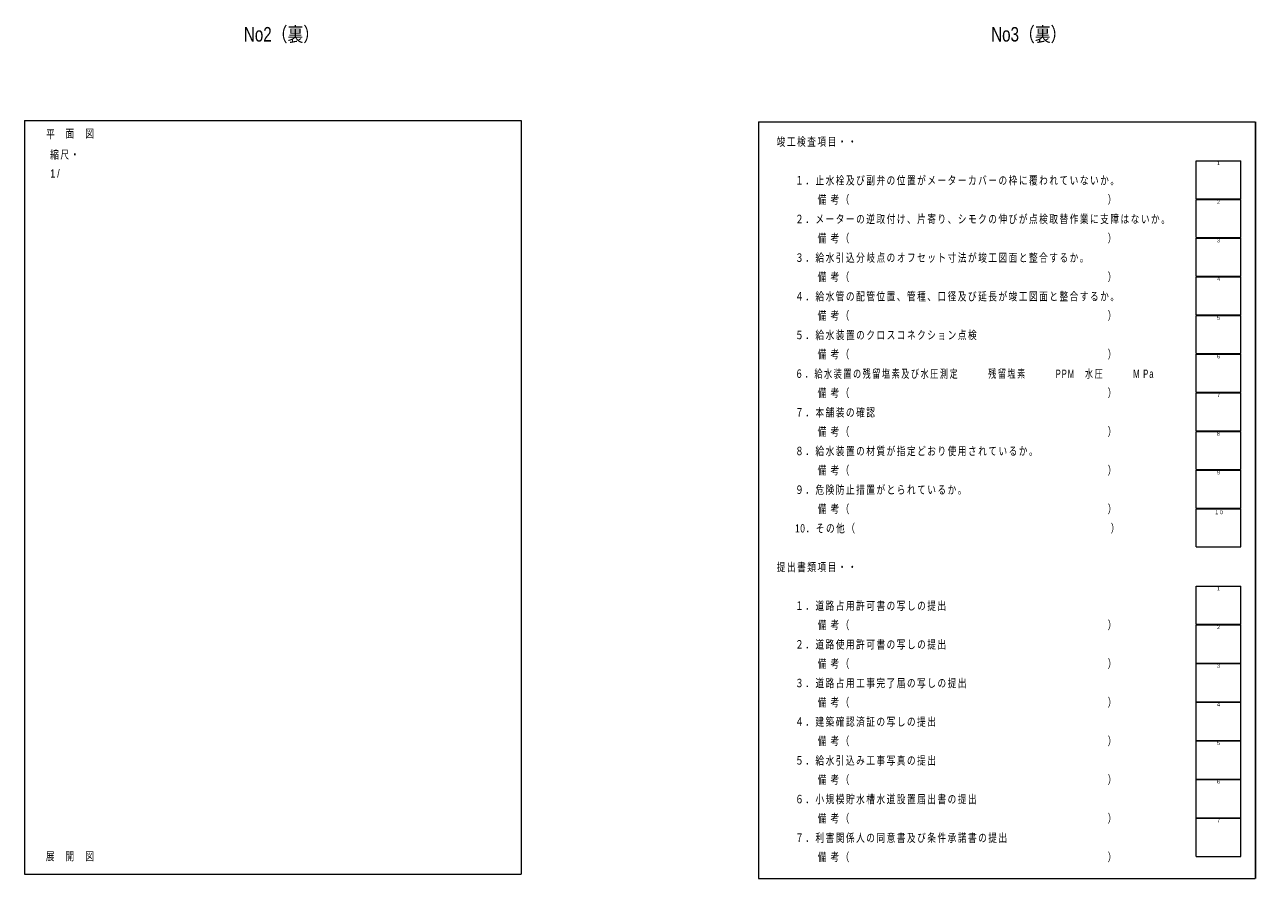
# Model space of a CAD drawing. Units: millimetres on the paper. Extents: x -346 to 361, y -308 to 344.
# Drawn here: x -85.8 to 350.3, y -307.6 to -5.1 of the extents above; entities that cross this region are included whole.
import ezdxf
from ezdxf.enums import TextEntityAlignment as Align

# ---------------------------------------------------------------- set-up
doc = ezdxf.new("R2010")
doc.units = ezdxf.units.MM
doc.layers.add('0-0', color=7, linetype='Continuous', lineweight=18)
doc.styles.add('ＭＳ Ｐ明朝', font='')
doc.styles.get('ＭＳ Ｐ明朝').set_extended_font_data('MS PMincho')

msp = doc.modelspace()

# ---------------------------------------------------------------- linework, layer by layer
at = {"layer": '0-0', "color": 2}
for p, q in [((-85.752, -39.053), (-85.752, -306.053)), ((-85.752, -39.053), (90.248, -39.053)), ((90.248, -39.053), (90.248, -306.053)), ((350.248, -39.553), (350.248, -87.953)), ((-85.752, -306.053), (90.248, -306.053))]:
    msp.add_line(p, q, dxfattribs=at)
at = {"layer": '0-0'}
for p, q in [((-85.752, -39.053), (90.248, -39.053)), ((-85.752, -39.053), (-85.752, -306.053)), ((90.248, -39.053), (90.248, -306.053)), ((174.248, -39.553), (174.248, -307.553)), ((174.248, -39.553), (350.248, -39.553)), ((350.346, -39.553), (350.346, -307.553)), ((345.182, -66.853), (345.182, -53.353)), ((329.315, -66.853), (345.182, -66.853)), ((345.182, -80.553), (345.182, -67.053)), ((329.315, -80.553), (345.182, -80.553)), ((345.182, -94.253), (345.182, -80.753)), ((350.248, -86.843), (350.248, -307.553)), ((329.315, -94.253), (345.182, -94.253)), ((345.182, -107.953), (345.182, -94.453)), ((329.315, -107.953), (345.182, -107.953)), ((345.182, -121.653), (345.182, -108.153)), ((329.315, -121.653), (345.182, -121.653)), ((345.182, -135.353), (345.182, -121.853)), ((329.315, -135.353), (345.182, -135.353)), ((345.182, -149.053), (345.182, -135.553)), ((329.315, -149.053), (345.182, -149.053)), ((345.182, -162.753), (345.182, -149.253)), ((329.315, -162.753), (345.182, -162.753)), ((345.182, -176.453), (345.182, -162.953)), ((329.315, -176.453), (345.182, -176.453)), ((345.182, -190.153), (345.182, -176.653)), ((329.315, -190.153), (345.182, -190.153)), ((345.182, -217.553), (345.182, -204.053)), ((329.315, -217.553), (345.182, -217.553)), ((345.182, -231.253), (345.182, -217.753)), ((329.315, -231.253), (345.182, -231.253)), ((345.182, -244.953), (345.182, -231.453)), ((329.315, -244.953), (345.182, -244.953)), ((345.182, -258.653), (345.182, -245.153)), ((329.315, -258.653), (345.182, -258.653)), ((345.182, -272.353), (345.182, -258.853)), ((329.315, -272.353), (345.182, -272.353)), ((345.182, -286.053), (345.182, -272.553)), ((329.315, -286.053), (345.182, -286.053)), ((345.182, -299.753), (345.182, -286.253)), ((329.315, -299.753), (345.182, -299.753)), ((329.315, -299.753), (345.182, -299.753)), ((-85.752, -306.053), (90.248, -306.053)), ((174.248, -307.553), (350.248, -307.553))]:
    msp.add_line(p, q, dxfattribs=at)
for points in [[(329.315, -66.853), (329.315, -53.353), (345.182, -53.353)], [(329.315, -80.553), (329.315, -67.053), (345.182, -67.053)], [(329.315, -94.253), (329.315, -80.753), (345.182, -80.753)], [(329.315, -107.953), (329.315, -94.453), (345.182, -94.453)], [(329.315, -121.653), (329.315, -108.153), (345.182, -108.153)], [(329.315, -135.353), (329.315, -121.853), (345.182, -121.853)], [(329.315, -149.053), (329.315, -135.553), (345.182, -135.553)], [(329.315, -162.753), (329.315, -149.253), (345.182, -149.253)], [(329.315, -176.453), (329.315, -162.953), (345.182, -162.953)], [(329.315, -190.153), (329.315, -176.653), (345.182, -176.653)], [(329.315, -217.553), (329.315, -204.053), (345.182, -204.053)], [(329.315, -231.253), (329.315, -217.753), (345.182, -217.753)], [(329.315, -244.953), (329.315, -231.453), (345.182, -231.453)], [(329.315, -258.653), (329.315, -245.153), (345.182, -245.153)], [(329.315, -272.353), (329.315, -258.853), (345.182, -258.853)], [(329.315, -286.053), (329.315, -272.553), (345.182, -272.553)], [(329.315, -299.753), (329.315, -286.253), (345.182, -286.253)]]:
    msp.add_lwpolyline(points, dxfattribs=at)

# ---------------------------------------------------------------- texts
at = {"layer": '0-0', "color": 2, "style": 'ＭＳ Ｐ明朝', "width": 0.8}
for s, p in [('No2（裏）', (-8.056, -12.629)), ('No3（裏）', (256.728, -12.629))]:
    msp.add_text(s, height=5.132, dxfattribs=at).set_placement(p, align=Align.BOTTOM_LEFT)
at = {"layer": '0-0', "style": 'ＭＳ Ｐ明朝'}
for s, height, width, p in [('平', 2.933, 0.75, (-78.12, -46.271)), ('面', 2.933, 0.75, (-71.252, -46.053)), ('図', 2.933, 0.75, (-64.252, -46.053)), ('1', 1.393, 0.9, (336.773, -55.253)), ('2', 1.393, 0.9, (336.773, -68.953)), ('3', 1.393, 0.9, (336.773, -82.653)), ('4', 1.393, 0.9, (336.773, -96.353)), ('5', 1.393, 0.9, (336.773, -110.053)), ('6', 1.393, 0.9, (336.773, -123.753)), ('7', 1.393, 0.9, (336.773, -137.453)), ('8', 1.393, 0.9, (336.773, -151.153)), ('9', 1.393, 0.9, (336.773, -164.853)), ('1', 1.393, 0.9, (336.773, -205.953)), ('2', 1.393, 0.9, (336.773, -219.653)), ('3', 1.393, 0.9, (336.773, -233.353)), ('4', 1.393, 0.9, (336.773, -247.053)), ('5', 1.393, 0.9, (336.773, -260.753)), ('6', 1.393, 0.9, (336.773, -274.453)), ('7', 1.393, 0.9, (336.773, -288.153)), ('展', 2.933, 0.75, (-78.252, -302.053)), ('開', 2.933, 0.75, (-71.252, -302.053)), ('図', 2.933, 0.75, (-64.252, -302.053))]:
    msp.add_text(s, height=height, dxfattribs=dict(at, width=width)).set_placement(p, align=Align.BOTTOM_LEFT)
at = {"layer": '0-0', "attachment_point": 7, "style": 'ＭＳ Ｐ明朝'}
for s, insert, char_height in [('\\T1.17;\\W0.75;竣工検査項目・・', (180.748, -48.403), 2.933), ('\\T1.17;\\W0.75;縮尺・', (-76.698, -52.961), 2.933), ('\\T1.36;\\W0.85;1/', (-76.698, -59.361), 2.933), ('\\T1.17;\\W0.75;１．止水栓及び副弁の位置がメーターカバーの枠に覆われていないか。', (187.248, -62.103), 2.933), ('\\T1.17;\\W0.75;備\\~考（\u3000\u3000\u3000\u3000\u3000\u3000\u3000\u3000\u3000\u3000\u3000\u3000\u3000\u3000\u3000\u3000\u3000\u3000\u3000\u3000\u3000\u3000\u3000\u3000\u3000\\~）', (195.248, -68.953), 2.933), ('\\T1.17;\\W0.75;２．メーターの逆取付け、片寄り、シモクの伸びが点検取替作業に支障はないか。', (187.248, -75.803), 2.933), ('\\T1.17;\\W0.75;備\\~考（\u3000\u3000\u3000\u3000\u3000\u3000\u3000\u3000\u3000\u3000\u3000\u3000\u3000\u3000\u3000\u3000\u3000\u3000\u3000\u3000\u3000\u3000\u3000\u3000\u3000\\~）', (195.248, -82.653), 2.933), ('\\T1.17;\\W0.75;３．給水引込分岐点のオフセット寸法が竣工図面と整合するか。', (187.248, -89.503), 2.933), ('\\T1.17;\\W0.75;備\\~考（\u3000\u3000\u3000\u3000\u3000\u3000\u3000\u3000\u3000\u3000\u3000\u3000\u3000\u3000\u3000\u3000\u3000\u3000\u3000\u3000\u3000\u3000\u3000\u3000\u3000\\~）', (195.248, -96.353), 2.933), ('\\T1.17;\\W0.75;４．給水管の配管位置、管種、口径及び延長が竣工図面と整合するか。', (187.248, -103.203), 2.933), ('\\T1.17;\\W0.75;備\\~考（\u3000\u3000\u3000\u3000\u3000\u3000\u3000\u3000\u3000\u3000\u3000\u3000\u3000\u3000\u3000\u3000\u3000\u3000\u3000\u3000\u3000\u3000\u3000\u3000\u3000\\~）', (195.248, -110.053), 2.933), ('\\T1.17;\\W0.75;５．給水装置のクロスコネクション点検', (187.248, -116.903), 2.933), ('\\T1.17;\\W0.75;備\\~考（\u3000\u3000\u3000\u3000\u3000\u3000\u3000\u3000\u3000\u3000\u3000\u3000\u3000\u3000\u3000\u3000\u3000\u3000\u3000\u3000\u3000\u3000\u3000\u3000\u3000\\~）', (195.248, -123.753), 2.933), ('\\T1.19;\\W0.7;６．給水装置の残留塩素及び水圧測定\u3000\u3000\u3000残留塩素\u3000\u3000\u3000PPM\u3000水圧\u3000\u3000\u3000M\\~Pa\u3000', (187.248, -130.603), 2.933), ('\\T1.17;\\W0.75;備\\~考（\u3000\u3000\u3000\u3000\u3000\u3000\u3000\u3000\u3000\u3000\u3000\u3000\u3000\u3000\u3000\u3000\u3000\u3000\u3000\u3000\u3000\u3000\u3000\u3000\u3000\\~）', (195.248, -137.453), 2.933), ('\\T1.17;\\W0.75;７．本舗装の確認', (187.248, -144.303), 2.933), ('\\T1.17;\\W0.75;備\\~考（\u3000\u3000\u3000\u3000\u3000\u3000\u3000\u3000\u3000\u3000\u3000\u3000\u3000\u3000\u3000\u3000\u3000\u3000\u3000\u3000\u3000\u3000\u3000\u3000\u3000\\~）', (195.248, -151.153), 2.933), ('\\T1.17;\\W0.75;８．給水装置の材質が指定どおり使用されているか。', (187.248, -158.003), 2.933), ('\\T1.17;\\W0.75;備\\~考（\u3000\u3000\u3000\u3000\u3000\u3000\u3000\u3000\u3000\u3000\u3000\u3000\u3000\u3000\u3000\u3000\u3000\u3000\u3000\u3000\u3000\u3000\u3000\u3000\u3000\\~）', (195.248, -164.853), 2.933), ('\\T1.17;\\W0.75;９．危険防止措置がとられているか。', (187.248, -171.703), 2.933), ('\\T1.17;\\W0.75;備\\~考（\u3000\u3000\u3000\u3000\u3000\u3000\u3000\u3000\u3000\u3000\u3000\u3000\u3000\u3000\u3000\u3000\u3000\u3000\u3000\u3000\u3000\u3000\u3000\u3000\u3000\\~）', (195.248, -178.553), 2.933), ('\\T1.68;\\W0.8;10', (336.161, -178.553), 1.393), ('\\T1.17;\\W0.75;10．その他（\u3000\u3000\u3000\u3000\u3000\u3000\u3000\u3000\u3000\u3000\u3000\u3000\u3000\u3000\u3000\u3000\u3000\u3000\u3000\u3000\u3000\u3000\u3000\u3000\u3000）', (187.248, -185.403), 2.933), ('\\T1.17;\\W0.75;提出書類項目・・', (180.748, -199.103), 2.933), ('\\T1.17;\\W0.75;１．道路占用許可書の写しの提出', (187.248, -212.803), 2.933), ('\\T1.17;\\W0.75;備\\~考（\u3000\u3000\u3000\u3000\u3000\u3000\u3000\u3000\u3000\u3000\u3000\u3000\u3000\u3000\u3000\u3000\u3000\u3000\u3000\u3000\u3000\u3000\u3000\u3000\u3000\\~）', (195.248, -219.653), 2.933), ('\\T1.17;\\W0.75;２．道路使用許可書の写しの提出', (187.248, -226.503), 2.933), ('\\T1.17;\\W0.75;備\\~考（\u3000\u3000\u3000\u3000\u3000\u3000\u3000\u3000\u3000\u3000\u3000\u3000\u3000\u3000\u3000\u3000\u3000\u3000\u3000\u3000\u3000\u3000\u3000\u3000\u3000\\~）', (195.248, -233.353), 2.933), ('\\T1.17;\\W0.75;３．道路占用工事完了届の写しの提出', (187.248, -240.203), 2.933), ('\\T1.17;\\W0.75;備\\~考（\u3000\u3000\u3000\u3000\u3000\u3000\u3000\u3000\u3000\u3000\u3000\u3000\u3000\u3000\u3000\u3000\u3000\u3000\u3000\u3000\u3000\u3000\u3000\u3000\u3000\\~）', (195.248, -247.053), 2.933), ('\\T1.17;\\W0.75;４．建築確認済証の写しの提出', (187.248, -253.903), 2.933), ('\\T1.17;\\W0.75;備\\~考（\u3000\u3000\u3000\u3000\u3000\u3000\u3000\u3000\u3000\u3000\u3000\u3000\u3000\u3000\u3000\u3000\u3000\u3000\u3000\u3000\u3000\u3000\u3000\u3000\u3000\\~）', (195.248, -260.753), 2.933), ('\\T1.17;\\W0.75;５．給水引込み工事写真の提出', (187.248, -267.603), 2.933), ('\\T1.17;\\W0.75;備\\~考（\u3000\u3000\u3000\u3000\u3000\u3000\u3000\u3000\u3000\u3000\u3000\u3000\u3000\u3000\u3000\u3000\u3000\u3000\u3000\u3000\u3000\u3000\u3000\u3000\u3000\\~）', (195.248, -274.453), 2.933), ('\\T1.17;\\W0.75;６．小規模貯水槽水道設置届出書の提出', (187.248, -281.303), 2.933), ('\\T1.17;\\W0.75;備\\~考（\u3000\u3000\u3000\u3000\u3000\u3000\u3000\u3000\u3000\u3000\u3000\u3000\u3000\u3000\u3000\u3000\u3000\u3000\u3000\u3000\u3000\u3000\u3000\u3000\u3000\\~）', (195.248, -288.153), 2.933), ('\\T1.17;\\W0.75;７．利害関係人の同意書及び条件承諾書の提出', (187.248, -295.003), 2.933), ('\\T1.17;\\W0.75;備\\~考（\u3000\u3000\u3000\u3000\u3000\u3000\u3000\u3000\u3000\u3000\u3000\u3000\u3000\u3000\u3000\u3000\u3000\u3000\u3000\u3000\u3000\u3000\u3000\u3000\u3000\\~）', (195.248, -301.853), 2.933)]:
    msp.add_mtext(s, dxfattribs=dict(at, insert=insert, char_height=char_height))

doc.saveas('drawing.dxf')
